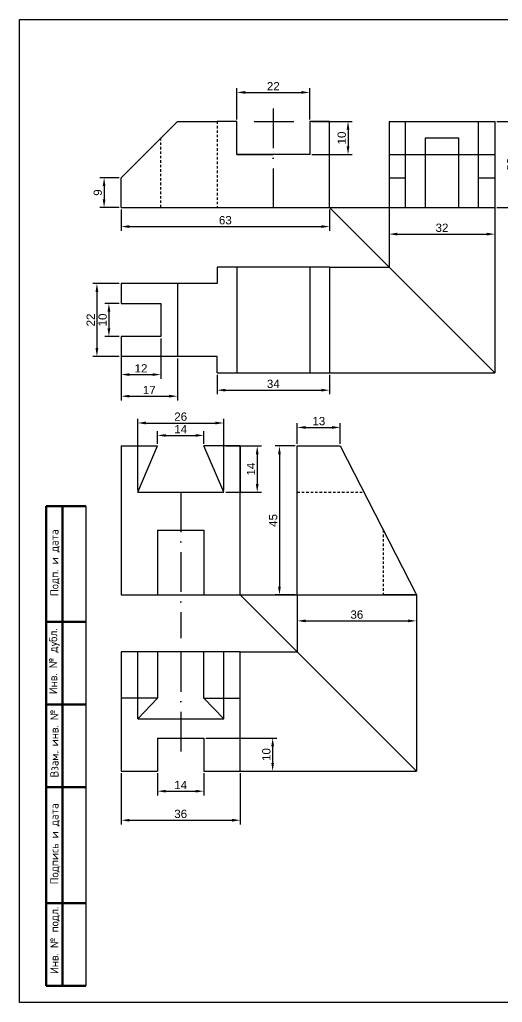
# Model space of a CAD drawing. Header units: millimetres. Extents: x 3163 to 3583, y 1799 to 2096.
# Drawn here: x 3162.5 to 3308.5, y 1799 to 2096 of the extents above; entities that cross this region are included whole.
import ezdxf
from ezdxf.enums import TextEntityAlignment as Align

# ---------------------------------------------------------------- set-up
doc = ezdxf.new("R2010")
doc.units = ezdxf.units.MM
doc.linetypes.add('ACAD_ISO10W100', pattern=[18, 12, -3, 0, -3])
doc.linetypes.add('JIS_02_0.7', pattern=[1.35, 0.75, -0.6])
doc.layers.add('контур', color=7, linetype='Continuous', lineweight=30)
for name, color, linetype in [('оси', 210, 'ACAD_ISO10W100'), ('проекционные', 50, 'Continuous'), ('размеры', 70, 'Continuous'), ('штриховые', 120, 'JIS_02_0.7')]:
    doc.layers.add(name, color=color, linetype=linetype)
doc.styles.add('GOST-2.304_Type-B', font='GOST Common.ttf')
doc.styles.get("Standard").update_dxf_attribs({"font": 'arial.ttf'})
doc.dimstyles.new('ISO-25', dxfattribs={"dimtxt": 2.5, "dimasz": 2.5, "dimexe": 1.25, "dimexo": 0.625, "dimtad": 1, "dimtxsty": 'Standard', "dimcen": 2.5, "dimadec": 0, "dimazin": 0, "dimtfac": 1, "dimtmove": 0, "dimatfit": 3, "dimfxl": 1, "dimarcsym": 0})

# ---------------------------------------------------------------- blocks, each defined once
blk = doc.blocks.new('ACAD_SPDS_TB_18')
at = {"linetype": 'Continuous', "lineweight": 60}
for p, q in [((-12, 145), (0, 145)), ((-12, 145), (-12, 0)), ((-7, 145), (-7, 0)), ((-12, 110), (0, 110)), ((-12, 85), (0, 85)), ((-12, 60), (0, 60)), ((-12, 25), (0, 25)), ((-12, 0), (0, 0))]:
    blk.add_line(p, q, dxfattribs=at)
at = {"linetype": 'Continuous', "lineweight": 30}
blk.add_line((0, 145), (0, 0), dxfattribs=at)
at = {"style": 'GOST-2.304_Type-B'}
for s, p in [('Подп. и дата', (-8.25, 117.77)), ('Инв. № дубл.', (-8.62, 88.14)), ('Взам. инв. №', (-8.25, 62.96)), ('. ', (-8.25, 70.58)), ('Подпись и дата', (-8.25, 30.64)), ('Инв. № подл.', (-8.25, 3.57))]:
    blk.add_text(s, height=2.5, rotation=90, dxfattribs=at).set_placement(p)
for tag, p in [('ПОДП_ДАТА_2', (-3.5, 127.5)), ('ИНВ_Н_ДУБЛ', (-3.65, 97.5)), ('ВЗАМ_ИНВ_Н', (-3.5, 71.94)), ('ПОДП_ДАТА_1', (-3.5, 42.5)), ('ИНВ_НОМ_ПОДЛ', (-3.5, 12.5))]:
    blk.add_attdef(tag, text='', height=2.5, rotation=90, dxfattribs=at).set_placement(p, align=Align.MIDDLE_CENTER)
at = {"style": 'GOST-2.304_Type-B', "flags": 1}
blk.add_attdef('ИДЕНТИФИКАТОР_НАДПИСИ', (-12.12, -11.58), '', height=2.5, dxfattribs=at)
blk = doc.blocks.new('*D5')
at = {"layer": 'Defpoints', "color": 0, "transparency": 16777216}
for p in [(3193.23, 2048.22), (3188.07, 2039.22), (3193.23, 2039.22)]:
    blk.add_point(p, dxfattribs=at)
at = {"layer": 'размеры', "color": 0, "lineweight": -2, "transparency": 16777216}
for p, q in [((3192.61, 2048.22), (3186.82, 2048.22)), ((3188.07, 2045.72), (3188.07, 2041.72)), ((3192.61, 2039.22), (3186.82, 2039.22))]:
    blk.add_line(p, q, dxfattribs=at)
at = {"layer": 'размеры', "color": 0, "transparency": 16777216}
for points in [[(3187.65, 2045.72), (3188.48, 2045.72), (3188.07, 2048.22)], [(3187.65, 2041.72), (3188.48, 2041.72), (3188.07, 2039.22)]]:
    blk.add_solid(points, dxfattribs=at)
at = {"layer": 'размеры', "color": 0, "transparency": 16777216, "insert": (3186.16, 2043.72), "char_height": 2.5, "attachment_point": 5, "rotation": 90}
blk.add_mtext('9', dxfattribs=at)
blk = doc.blocks.new('*D6')
at = {"layer": 'Defpoints', "color": 0, "transparency": 16777216}
for p in [(3193.23, 2039.22), (3256.23, 2039.22), (3256.23, 2033.45)]:
    blk.add_point(p, dxfattribs=at)
at = {"layer": 'размеры', "color": 0, "lineweight": -2, "transparency": 16777216}
for p, q in [((3193.23, 2038.6), (3193.23, 2032.2)), ((3256.23, 2038.6), (3256.23, 2032.2)), ((3195.73, 2033.45), (3253.73, 2033.45))]:
    blk.add_line(p, q, dxfattribs=at)
at = {"layer": 'размеры', "color": 0, "transparency": 16777216}
for points in [[(3195.73, 2033.87), (3195.73, 2033.03), (3193.23, 2033.45)], [(3253.73, 2033.87), (3253.73, 2033.03), (3256.23, 2033.45)]]:
    blk.add_solid(points, dxfattribs=at)
at = {"layer": 'размеры', "color": 0, "transparency": 16777216, "insert": (3224.73, 2035.35), "char_height": 2.5, "attachment_point": 5}
blk.add_mtext('63', dxfattribs=at)
blk = doc.blocks.new('*D7')
at = {"layer": 'Defpoints', "color": 0, "transparency": 16777216}
for p in [(3250.23, 2073.99), (3228.23, 2065.22), (3250.23, 2065.22)]:
    blk.add_point(p, dxfattribs=at)
at = {"layer": 'размеры', "color": 0, "lineweight": -2, "transparency": 16777216}
for p, q in [((3228.23, 2065.85), (3228.23, 2075.24)), ((3230.73, 2073.99), (3247.73, 2073.99)), ((3250.23, 2065.85), (3250.23, 2075.24))]:
    blk.add_line(p, q, dxfattribs=at)
at = {"layer": 'размеры', "color": 0, "transparency": 16777216}
for points in [[(3230.73, 2074.41), (3230.73, 2073.58), (3228.23, 2073.99)], [(3247.73, 2074.41), (3247.73, 2073.58), (3250.23, 2073.99)]]:
    blk.add_solid(points, dxfattribs=at)
at = {"layer": 'размеры', "color": 0, "transparency": 16777216, "insert": (3239.23, 2075.87), "char_height": 2.5, "attachment_point": 5}
blk.add_mtext('22', dxfattribs=at)
blk = doc.blocks.new('*D8')
at = {"layer": 'Defpoints', "color": 0, "transparency": 16777216}
for p in [(3250.23, 2065.22), (3250.23, 2055.22), (3261.83, 2055.22)]:
    blk.add_point(p, dxfattribs=at)
at = {"layer": 'размеры', "color": 0, "lineweight": -2, "transparency": 16777216}
for p, q in [((3250.86, 2065.22), (3263.08, 2065.22)), ((3261.83, 2062.72), (3261.83, 2057.72)), ((3250.86, 2055.22), (3263.08, 2055.22))]:
    blk.add_line(p, q, dxfattribs=at)
at = {"layer": 'размеры', "color": 0, "transparency": 16777216}
for points in [[(3261.41, 2062.72), (3262.24, 2062.72), (3261.83, 2065.22)], [(3261.41, 2057.72), (3262.24, 2057.72), (3261.83, 2055.22)]]:
    blk.add_solid(points, dxfattribs=at)
at = {"layer": 'размеры', "color": 0, "transparency": 16777216, "insert": (3259.92, 2060.22), "char_height": 2.5, "attachment_point": 5, "rotation": 90}
blk.add_mtext('10', dxfattribs=at)
blk = doc.blocks.new('*D9')
at = {"layer": 'Defpoints', "color": 0, "transparency": 16777216}
for p in [(3306.23, 2065.22), (3306.23, 2039.22), (3313.05, 2039.22)]:
    blk.add_point(p, dxfattribs=at)
at = {"layer": 'размеры', "color": 0, "lineweight": -2, "transparency": 16777216}
for p, q in [((3306.86, 2065.22), (3314.3, 2065.22)), ((3313.05, 2062.72), (3313.05, 2041.72)), ((3306.86, 2039.22), (3314.3, 2039.22))]:
    blk.add_line(p, q, dxfattribs=at)
at = {"layer": 'размеры', "color": 0, "transparency": 16777216}
for points in [[(3312.63, 2062.72), (3313.47, 2062.72), (3313.05, 2065.22)], [(3312.63, 2041.72), (3313.47, 2041.72), (3313.05, 2039.22)]]:
    blk.add_solid(points, dxfattribs=at)
at = {"layer": 'размеры', "color": 0, "transparency": 16777216, "insert": (3311.15, 2052.22), "char_height": 2.5, "attachment_point": 5, "rotation": 90}
blk.add_mtext('26', dxfattribs=at)
blk = doc.blocks.new('*D10')
at = {"layer": 'Defpoints', "color": 0, "transparency": 16777216}
for p in [(3274.23, 2039.22), (3306.23, 2039.22), (3306.23, 2031.17)]:
    blk.add_point(p, dxfattribs=at)
at = {"layer": 'размеры', "color": 0, "lineweight": -2, "transparency": 16777216}
for p, q in [((3274.23, 2038.6), (3274.23, 2029.92)), ((3306.23, 2038.6), (3306.23, 2029.92)), ((3276.73, 2031.17), (3303.73, 2031.17))]:
    blk.add_line(p, q, dxfattribs=at)
at = {"layer": 'размеры', "color": 0, "transparency": 16777216}
for points in [[(3276.73, 2031.59), (3276.73, 2030.75), (3274.23, 2031.17)], [(3303.73, 2031.59), (3303.73, 2030.75), (3306.23, 2031.17)]]:
    blk.add_solid(points, dxfattribs=at)
at = {"layer": 'размеры', "color": 0, "transparency": 16777216, "insert": (3290.23, 2033.07), "char_height": 2.5, "attachment_point": 5}
blk.add_mtext('32', dxfattribs=at)
blk = doc.blocks.new('*D11')
at = {"layer": 'Defpoints', "color": 0, "transparency": 16777216}
for p in [(3193.23, 2010.22), (3189.53, 2000.22), (3193.23, 2000.22)]:
    blk.add_point(p, dxfattribs=at)
at = {"layer": 'размеры', "color": 0, "lineweight": -2, "transparency": 16777216}
for p, q in [((3192.61, 2010.22), (3188.28, 2010.22)), ((3189.53, 2007.72), (3189.53, 2002.72)), ((3192.61, 2000.22), (3188.28, 2000.22))]:
    blk.add_line(p, q, dxfattribs=at)
at = {"layer": 'размеры', "color": 0, "transparency": 16777216}
for points in [[(3189.11, 2007.72), (3189.95, 2007.72), (3189.53, 2010.22)], [(3189.11, 2002.72), (3189.95, 2002.72), (3189.53, 2000.22)]]:
    blk.add_solid(points, dxfattribs=at)
at = {"layer": 'размеры', "color": 0, "transparency": 16777216, "insert": (3187.63, 2005.22), "char_height": 2.5, "attachment_point": 5, "rotation": 90}
blk.add_mtext('10', dxfattribs=at)
blk = doc.blocks.new('*D12')
at = {"layer": 'Defpoints', "color": 0, "transparency": 16777216}
for p in [(3193.23, 2016.22), (3185.9, 1994.22), (3193.23, 1994.22)]:
    blk.add_point(p, dxfattribs=at)
at = {"layer": 'размеры', "color": 0, "lineweight": -2, "transparency": 16777216}
for p, q in [((3192.61, 2016.22), (3184.65, 2016.22)), ((3185.9, 2013.72), (3185.9, 1996.72)), ((3192.61, 1994.22), (3184.65, 1994.22))]:
    blk.add_line(p, q, dxfattribs=at)
at = {"layer": 'размеры', "color": 0, "transparency": 16777216}
for points in [[(3185.48, 2013.72), (3186.31, 2013.72), (3185.9, 2016.22)], [(3185.48, 1996.72), (3186.31, 1996.72), (3185.9, 1994.22)]]:
    blk.add_solid(points, dxfattribs=at)
at = {"layer": 'размеры', "color": 0, "transparency": 16777216, "insert": (3184.02, 2005.22), "char_height": 2.5, "attachment_point": 5, "rotation": 90}
blk.add_mtext('22', dxfattribs=at)
blk = doc.blocks.new('*D13')
at = {"layer": 'Defpoints', "color": 0, "transparency": 16777216}
for p in [(3193.23, 2000.22), (3205.23, 2000.22), (3205.23, 1988.72)]:
    blk.add_point(p, dxfattribs=at)
at = {"layer": 'размеры', "color": 0, "lineweight": -2, "transparency": 16777216}
for p, q in [((3193.23, 1999.6), (3193.23, 1987.47)), ((3205.23, 1999.6), (3205.23, 1987.47)), ((3195.73, 1988.72), (3202.73, 1988.72))]:
    blk.add_line(p, q, dxfattribs=at)
at = {"layer": 'размеры', "color": 0, "transparency": 16777216}
for points in [[(3195.73, 1989.13), (3195.73, 1988.3), (3193.23, 1988.72)], [(3202.73, 1989.13), (3202.73, 1988.3), (3205.23, 1988.72)]]:
    blk.add_solid(points, dxfattribs=at)
at = {"layer": 'размеры', "color": 0, "transparency": 16777216, "insert": (3199.23, 1990.6), "char_height": 2.5, "attachment_point": 5}
blk.add_mtext('12', dxfattribs=at)
blk = doc.blocks.new('*D14')
at = {"layer": 'Defpoints', "color": 0, "transparency": 16777216}
for p in [(3193.23, 1994.22), (3210.23, 1994.22), (3210.23, 1982.18)]:
    blk.add_point(p, dxfattribs=at)
at = {"layer": 'размеры', "color": 0, "lineweight": -2, "transparency": 16777216}
for p, q in [((3193.23, 1993.6), (3193.23, 1980.93)), ((3210.23, 1993.6), (3210.23, 1980.93)), ((3195.73, 1982.18), (3207.73, 1982.18))]:
    blk.add_line(p, q, dxfattribs=at)
at = {"layer": 'размеры', "color": 0, "transparency": 16777216}
for points in [[(3195.73, 1982.6), (3195.73, 1981.77), (3193.23, 1982.18)], [(3207.73, 1982.6), (3207.73, 1981.77), (3210.23, 1982.18)]]:
    blk.add_solid(points, dxfattribs=at)
at = {"layer": 'размеры', "color": 0, "transparency": 16777216, "insert": (3201.73, 1984.06), "char_height": 2.5, "attachment_point": 5}
blk.add_mtext('17', dxfattribs=at)
blk = doc.blocks.new('*D15')
at = {"layer": 'Defpoints', "color": 0, "transparency": 16777216}
for p in [(3222.23, 1989.22), (3256.23, 1989.22), (3256.23, 1984)]:
    blk.add_point(p, dxfattribs=at)
at = {"layer": 'размеры', "color": 0, "lineweight": -2, "transparency": 16777216}
for p, q in [((3222.23, 1988.6), (3222.23, 1982.75)), ((3256.23, 1988.6), (3256.23, 1982.75)), ((3224.73, 1984), (3253.73, 1984))]:
    blk.add_line(p, q, dxfattribs=at)
at = {"layer": 'размеры', "color": 0, "transparency": 16777216}
for points in [[(3224.73, 1984.42), (3224.73, 1983.58), (3222.23, 1984)], [(3253.73, 1984.42), (3253.73, 1983.58), (3256.23, 1984)]]:
    blk.add_solid(points, dxfattribs=at)
at = {"layer": 'размеры', "color": 0, "transparency": 16777216, "insert": (3239.23, 1985.9), "char_height": 2.5, "attachment_point": 5}
blk.add_mtext('34', dxfattribs=at)
blk = doc.blocks.new('*D23')
at = {"layer": 'Defpoints', "color": 0, "transparency": 16777216}
for p in [(3224.23, 1974.08), (3198.23, 1953.13), (3224.23, 1953.13)]:
    blk.add_point(p, dxfattribs=at)
at = {"layer": 'размеры', "color": 0, "lineweight": -2, "transparency": 16777216}
for p, q in [((3198.23, 1953.76), (3198.23, 1975.33)), ((3224.23, 1953.76), (3224.23, 1975.33)), ((3200.73, 1974.08), (3221.73, 1974.08))]:
    blk.add_line(p, q, dxfattribs=at)
at = {"layer": 'размеры', "color": 0, "transparency": 16777216}
for points in [[(3200.73, 1974.5), (3200.73, 1973.67), (3198.23, 1974.08)], [(3221.73, 1974.5), (3221.73, 1973.67), (3224.23, 1974.08)]]:
    blk.add_solid(points, dxfattribs=at)
at = {"layer": 'размеры', "color": 0, "transparency": 16777216, "insert": (3211.23, 1975.99), "char_height": 2.5, "attachment_point": 5}
blk.add_mtext('26', dxfattribs=at)
blk = doc.blocks.new('*D24')
at = {"layer": 'Defpoints', "color": 0, "transparency": 16777216}
for p in [(3218.23, 1970.33), (3204.23, 1967.13), (3218.23, 1967.13)]:
    blk.add_point(p, dxfattribs=at)
at = {"layer": 'размеры', "color": 0, "lineweight": -2, "transparency": 16777216}
for p, q in [((3204.23, 1967.76), (3204.23, 1971.58)), ((3206.73, 1970.33), (3215.73, 1970.33)), ((3218.23, 1967.76), (3218.23, 1971.58))]:
    blk.add_line(p, q, dxfattribs=at)
at = {"layer": 'размеры', "color": 0, "transparency": 16777216}
for points in [[(3206.73, 1970.75), (3206.73, 1969.92), (3204.23, 1970.33)], [(3215.73, 1970.75), (3215.73, 1969.92), (3218.23, 1970.33)]]:
    blk.add_solid(points, dxfattribs=at)
at = {"layer": 'размеры', "color": 0, "transparency": 16777216, "insert": (3211.23, 1972.21), "char_height": 2.5, "attachment_point": 5}
blk.add_mtext('14', dxfattribs=at)
blk = doc.blocks.new('*D25')
at = {"layer": 'Defpoints', "color": 0, "transparency": 16777216}
for p in [(3224.23, 1967.13), (3224.23, 1953.13), (3234.37, 1953.13)]:
    blk.add_point(p, dxfattribs=at)
at = {"layer": 'размеры', "color": 0, "lineweight": -2, "transparency": 16777216}
for p, q in [((3224.86, 1967.13), (3235.62, 1967.13)), ((3234.37, 1964.63), (3234.37, 1955.63)), ((3224.86, 1953.13), (3235.62, 1953.13))]:
    blk.add_line(p, q, dxfattribs=at)
at = {"layer": 'размеры', "color": 0, "transparency": 16777216}
for points in [[(3233.95, 1964.63), (3234.79, 1964.63), (3234.37, 1967.13)], [(3233.95, 1955.63), (3234.79, 1955.63), (3234.37, 1953.13)]]:
    blk.add_solid(points, dxfattribs=at)
at = {"layer": 'размеры', "color": 0, "transparency": 16777216, "insert": (3232.49, 1960.13), "char_height": 2.5, "attachment_point": 5, "rotation": 90}
blk.add_mtext('14', dxfattribs=at)
blk = doc.blocks.new('*D26')
at = {"layer": 'Defpoints', "color": 0, "transparency": 16777216}
for p in [(3259.49, 1972.74), (3246.49, 1967.13), (3259.49, 1967.13)]:
    blk.add_point(p, dxfattribs=at)
at = {"layer": 'размеры', "color": 0, "lineweight": -2, "transparency": 16777216}
for p, q in [((3246.49, 1967.76), (3246.49, 1973.99)), ((3248.99, 1972.74), (3256.99, 1972.74)), ((3259.49, 1967.76), (3259.49, 1973.99))]:
    blk.add_line(p, q, dxfattribs=at)
at = {"layer": 'размеры', "color": 0, "transparency": 16777216}
for points in [[(3248.99, 1973.15), (3248.99, 1972.32), (3246.49, 1972.74)], [(3256.99, 1973.15), (3256.99, 1972.32), (3259.49, 1972.74)]]:
    blk.add_solid(points, dxfattribs=at)
at = {"layer": 'размеры', "color": 0, "transparency": 16777216, "insert": (3252.99, 1974.64), "char_height": 2.5, "attachment_point": 5}
blk.add_mtext('13', dxfattribs=at)
blk = doc.blocks.new('*D27')
at = {"layer": 'Defpoints', "color": 0, "transparency": 16777216}
for p in [(3246.49, 1922.13), (3282.49, 1922.13), (3282.49, 1914.27)]:
    blk.add_point(p, dxfattribs=at)
at = {"layer": 'размеры', "color": 0, "lineweight": -2, "transparency": 16777216}
for p, q in [((3246.49, 1921.51), (3246.49, 1913.02)), ((3282.49, 1921.51), (3282.49, 1913.02)), ((3248.99, 1914.27), (3279.99, 1914.27))]:
    blk.add_line(p, q, dxfattribs=at)
at = {"layer": 'размеры', "color": 0, "transparency": 16777216}
for points in [[(3248.99, 1914.69), (3248.99, 1913.86), (3246.49, 1914.27)], [(3279.99, 1914.69), (3279.99, 1913.86), (3282.49, 1914.27)]]:
    blk.add_solid(points, dxfattribs=at)
at = {"layer": 'размеры', "color": 0, "transparency": 16777216, "insert": (3264.49, 1916.17), "char_height": 2.5, "attachment_point": 5}
blk.add_mtext('36', dxfattribs=at)
blk = doc.blocks.new('*D28')
at = {"layer": 'Defpoints', "color": 0, "transparency": 16777216}
for p in [(3246.49, 1967.13), (3241.09, 1922.13), (3246.49, 1922.13)]:
    blk.add_point(p, dxfattribs=at)
at = {"layer": 'размеры', "color": 0, "lineweight": -2, "transparency": 16777216}
for p, q in [((3245.86, 1967.13), (3239.84, 1967.13)), ((3241.09, 1964.63), (3241.09, 1924.63)), ((3245.86, 1922.13), (3239.84, 1922.13))]:
    blk.add_line(p, q, dxfattribs=at)
at = {"layer": 'размеры', "color": 0, "transparency": 16777216}
for points in [[(3240.67, 1964.63), (3241.51, 1964.63), (3241.09, 1967.13)], [(3240.67, 1924.63), (3241.51, 1924.63), (3241.09, 1922.13)]]:
    blk.add_solid(points, dxfattribs=at)
at = {"layer": 'размеры', "color": 0, "transparency": 16777216, "insert": (3239.19, 1944.63), "char_height": 2.5, "attachment_point": 5, "rotation": 90}
blk.add_mtext('45', dxfattribs=at)
blk = doc.blocks.new('*D29')
at = {"layer": 'Defpoints', "color": 0, "transparency": 16777216}
for p in [(3218.23, 1878.87), (3218.23, 1868.87), (3239.03, 1868.87)]:
    blk.add_point(p, dxfattribs=at)
at = {"layer": 'размеры', "color": 0, "lineweight": -2, "transparency": 16777216}
for p, q in [((3218.86, 1878.87), (3240.28, 1878.87)), ((3239.03, 1876.37), (3239.03, 1871.37)), ((3218.86, 1868.87), (3240.28, 1868.87))]:
    blk.add_line(p, q, dxfattribs=at)
at = {"layer": 'размеры', "color": 0, "transparency": 16777216}
for points in [[(3238.62, 1876.37), (3239.45, 1876.37), (3239.03, 1878.87)], [(3238.62, 1871.37), (3239.45, 1871.37), (3239.03, 1868.87)]]:
    blk.add_solid(points, dxfattribs=at)
at = {"layer": 'размеры', "color": 0, "transparency": 16777216, "insert": (3237.13, 1873.87), "char_height": 2.5, "attachment_point": 5, "rotation": 90}
blk.add_mtext('10', dxfattribs=at)
blk = doc.blocks.new('*D30')
at = {"layer": 'Defpoints', "color": 0, "transparency": 16777216}
for p in [(3204.23, 1868.87), (3218.23, 1868.87), (3218.23, 1862.8)]:
    blk.add_point(p, dxfattribs=at)
at = {"layer": 'размеры', "color": 0, "lineweight": -2, "transparency": 16777216}
for p, q in [((3204.23, 1868.25), (3204.23, 1861.55)), ((3218.23, 1868.25), (3218.23, 1861.55)), ((3206.73, 1862.8), (3215.73, 1862.8))]:
    blk.add_line(p, q, dxfattribs=at)
at = {"layer": 'размеры', "color": 0, "transparency": 16777216}
for points in [[(3206.73, 1863.21), (3206.73, 1862.38), (3204.23, 1862.8)], [(3215.73, 1863.21), (3215.73, 1862.38), (3218.23, 1862.8)]]:
    blk.add_solid(points, dxfattribs=at)
at = {"layer": 'размеры', "color": 0, "transparency": 16777216, "insert": (3211.23, 1864.68), "char_height": 2.5, "attachment_point": 5}
blk.add_mtext('14', dxfattribs=at)
blk = doc.blocks.new('*D31')
at = {"layer": 'Defpoints', "color": 0, "transparency": 16777216}
for p in [(3193.23, 1868.87), (3229.23, 1868.87), (3229.23, 1854.03)]:
    blk.add_point(p, dxfattribs=at)
at = {"layer": 'размеры', "color": 0, "lineweight": -2, "transparency": 16777216}
for p, q in [((3193.23, 1868.25), (3193.23, 1852.78)), ((3229.23, 1868.25), (3229.23, 1852.78)), ((3195.73, 1854.03), (3226.73, 1854.03))]:
    blk.add_line(p, q, dxfattribs=at)
at = {"layer": 'размеры', "color": 0, "transparency": 16777216}
for points in [[(3195.73, 1854.44), (3195.73, 1853.61), (3193.23, 1854.03)], [(3226.73, 1854.44), (3226.73, 1853.61), (3229.23, 1854.03)]]:
    blk.add_solid(points, dxfattribs=at)
at = {"layer": 'размеры', "color": 0, "transparency": 16777216, "insert": (3211.23, 1855.93), "char_height": 2.5, "attachment_point": 5}
blk.add_mtext('36', dxfattribs=at)

msp = doc.modelspace()

# ---------------------------------------------------------------- linework, layer by layer
for p, q in [((3256.233, 2065.223), (3250.233, 2065.223)), ((3193.233, 2000.223), (3193.233, 1994.223)), ((3198.233, 1953.131), (3198.233, 1953.131)), ((3282.489, 1922.131), (3282.489, 1922.131)), ((3246.489, 1904.875), (3246.489, 1904.875)), ((3218.233, 1868.875), (3229.233, 1868.875))]:
    msp.add_line(p, q)
msp.add_lwpolyline([(3162.536, 1798.985), (3162.536, 2095.985), (3582.536, 2095.985), (3582.536, 1798.985), (3162.536, 1798.985)])
at = {"layer": 'контур'}
for p, q in [((3193.233, 2048.223), (3210.233, 2065.223)), ((3210.233, 2065.223), (3222.233, 2065.223)), ((3228.233, 2065.223), (3222.233, 2065.223)), ((3228.233, 2055.223), (3228.233, 2065.223)), ((3250.233, 2065.223), (3250.233, 2055.223)), ((3256.233, 2039.223), (3256.233, 2065.223)), ((3274.233, 2065.223), (3306.233, 2065.223)), ((3274.233, 2065.223), (3274.233, 2039.223)), ((3279.233, 2039.223), (3279.233, 2065.223)), ((3301.233, 2039.223), (3301.233, 2065.223)), ((3306.233, 2065.223), (3306.233, 2039.223)), ((3285.233, 2060.223), (3295.233, 2060.223)), ((3285.233, 2039.223), (3285.233, 2060.223)), ((3285.233, 2060.223), (3295.233, 2060.223)), ((3295.233, 2060.223), (3295.233, 2039.223)), ((3250.233, 2055.223), (3228.233, 2055.223)), ((3228.233, 2055.223), (3239.233, 2055.223)), ((3274.233, 2055.223), (3306.233, 2055.223)), ((3193.233, 2039.223), (3193.233, 2048.223)), ((3274.233, 2048.223), (3279.233, 2048.223)), ((3301.233, 2048.223), (3306.233, 2048.223)), ((3193.233, 2039.223), (3256.233, 2039.223)), ((3193.233, 2039.223), (3210.233, 2039.223)), ((3274.233, 2039.223), (3306.233, 2039.223)), ((3256.233, 2021.223), (3222.233, 2021.223)), ((3222.233, 2021.223), (3222.233, 2016.223)), ((3228.233, 2021.223), (3228.233, 1989.223)), ((3250.233, 2021.223), (3250.233, 1989.223)), ((3256.233, 2021.223), (3256.233, 1989.223)), ((3222.233, 2016.223), (3193.233, 2016.223)), ((3193.233, 2016.223), (3193.233, 2010.223)), ((3210.233, 2016.223), (3210.233, 1994.223)), ((3193.233, 2010.223), (3205.233, 2010.223)), ((3205.233, 2010.223), (3205.233, 2000.223)), ((3205.233, 2000.223), (3193.233, 2000.223)), ((3222.233, 1994.223), (3193.233, 1994.223)), ((3222.233, 1989.223), (3222.233, 1994.223)), ((3222.233, 1989.223), (3256.233, 1989.223)), ((3193.233, 1967.131), (3193.233, 1922.131)), ((3193.233, 1967.131), (3204.233, 1967.131)), ((3198.233, 1953.131), (3204.233, 1967.131)), ((3229.233, 1967.131), (3218.233, 1967.131)), ((3224.233, 1953.131), (3218.233, 1967.131)), ((3229.233, 1922.131), (3229.233, 1967.131)), ((3229.233, 1967.131), (3229.233, 1953.131)), ((3246.489, 1922.131), (3246.489, 1967.131)), ((3246.489, 1967.131), (3259.489, 1967.131)), ((3259.489, 1967.131), (3282.489, 1922.131)), ((3198.233, 1953.131), (3224.233, 1953.131)), ((3198.233, 1953.131), (3211.233, 1953.131)), ((3204.233, 1941.696), (3218.233, 1941.696)), ((3204.233, 1941.696), (3204.233, 1922.131)), ((3218.233, 1941.696), (3218.233, 1922.131)), ((3193.233, 1922.131), (3229.233, 1922.131)), ((3193.233, 1922.131), (3204.233, 1922.131)), ((3246.489, 1922.131), (3282.489, 1922.131)), ((3282.489, 1922.131), (3272.489, 1922.131)), ((3272.489, 1922.131), (3282.489, 1922.131)), ((3193.233, 1904.875), (3193.233, 1868.875)), ((3229.233, 1904.875), (3193.233, 1904.875)), ((3198.233, 1884.719), (3198.233, 1904.875)), ((3204.233, 1904.875), (3204.233, 1890.875)), ((3218.233, 1890.875), (3218.233, 1904.875)), ((3224.233, 1884.719), (3224.233, 1904.875)), ((3229.233, 1868.875), (3229.233, 1904.875)), ((3204.233, 1890.875), (3193.233, 1890.875)), ((3198.233, 1884.719), (3204.233, 1890.875)), ((3224.233, 1884.719), (3218.233, 1890.875)), ((3218.233, 1890.875), (3229.233, 1890.875)), ((3198.233, 1884.719), (3224.233, 1884.719)), ((3204.233, 1878.875), (3204.233, 1868.875)), ((3204.233, 1878.875), (3218.233, 1878.875)), ((3218.233, 1878.875), (3218.233, 1868.875)), ((3193.233, 1868.875), (3204.233, 1868.875))]:
    msp.add_line(p, q, dxfattribs=at)
at = {"layer": 'оси'}
for p, q in [((3239.233, 2069.131), (3239.233, 2036.486)), ((3233.476, 2065.223), (3247.114, 2065.223)), ((3211.233, 1953.131), (3211.233, 1909.093)), ((3211.233, 1904.875), (3211.233, 1872.589))]:
    msp.add_line(p, q, dxfattribs=at)
at = {"layer": 'проекционные'}
for p, q in [((3256.233, 2039.223), (3306.233, 1989.223)), ((3256.233, 2039.223), (3274.233, 2039.223)), ((3274.233, 2039.223), (3274.233, 2021.223)), ((3306.233, 2039.223), (3306.233, 1989.223)), ((3256.233, 2021.223), (3274.233, 2021.223)), ((3256.233, 1989.223), (3306.233, 1989.223)), ((3229.233, 1922.131), (3282.489, 1868.875)), ((3229.233, 1922.131), (3246.489, 1922.131)), ((3246.489, 1922.131), (3246.489, 1904.875)), ((3282.489, 1922.131), (3282.489, 1868.875)), ((3229.233, 1904.875), (3246.489, 1904.875)), ((3229.233, 1868.875), (3282.489, 1868.875))]:
    msp.add_line(p, q, dxfattribs=at)
at = {"layer": 'штриховые'}
for p, q in [((3222.233, 2065.223), (3222.233, 2039.223)), ((3205.233, 2039.223), (3205.233, 2060.223)), ((3246.489, 1953.131), (3266.645, 1953.131)), ((3272.489, 1941.696), (3272.489, 1922.131))]:
    msp.add_line(p, q, dxfattribs=at)

# ---------------------------------------------------------------- block references
msp.add_blockref('ACAD_SPDS_TB_18', (3182.536, 1803.985))

# ---------------------------------------------------------------- dimensions: what is measured, and where the dimension line sits
at = {"layer": 'размеры'}
for base, p1, p2, picture, middle in [((3250.233, 2073.995), (3228.233, 2065.223), (3250.233, 2065.223), '*D7', (3239.233, 2075.875)), ((3256.233, 2033.449), (3193.233, 2039.223), (3256.233, 2039.223), '*D6', (3224.733, 2035.351)), ((3306.233, 2031.171), (3274.233, 2039.223), (3306.233, 2039.223), '*D10', (3290.233, 2033.073)), ((3205.233, 1988.716), (3193.233, 2000.223), (3205.233, 2000.223), '*D13', (3199.233, 1990.596)), ((3210.233, 1982.185), (3193.233, 1994.223), (3210.233, 1994.223), '*D14', (3201.733, 1984.065)), ((3256.233, 1983.999), (3222.233, 1989.223), (3256.233, 1989.223), '*D15', (3239.233, 1985.901)), ((3224.233, 1974.084), (3198.233, 1953.131), (3224.233, 1953.131), '*D23', (3211.233, 1975.986)), ((3259.489, 1972.737), (3246.489, 1967.131), (3259.489, 1967.131), '*D26', (3252.989, 1974.639)), ((3218.233, 1970.334), (3204.233, 1967.131), (3218.233, 1967.131), '*D24', (3211.233, 1972.214)), ((3282.489, 1914.272), (3246.489, 1922.131), (3282.489, 1922.131), '*D27', (3264.489, 1916.174)), ((3229.233, 1854.028), (3193.233, 1868.875), (3229.233, 1868.875), '*D31', (3211.233, 1855.93)), ((3218.233, 1862.798), (3204.233, 1868.875), (3218.233, 1868.875), '*D30', (3211.233, 1864.678))]:
    dim = msp.add_linear_dim(base=base, p1=p1, p2=p2, dimstyle='ISO-25', dxfattribs=at)
    dim.commit()
    dim.dimension.update_dxf_attribs({"geometry": picture, "text_midpoint": middle})
for base, p1, p2, picture, middle in [((3261.825, 2055.223), (3250.233, 2065.223), (3250.233, 2055.223), '*D8', (3259.924, 2060.223)), ((3313.05, 2039.223), (3306.233, 2065.223), (3306.233, 2039.223), '*D9', (3311.148, 2052.223)), ((3188.066, 2039.223), (3193.233, 2048.223), (3193.233, 2039.223), '*D5', (3186.165, 2043.723)), ((3185.897, 1994.223), (3193.233, 2016.223), (3193.233, 1994.223), '*D12', (3184.017, 2005.223)), ((3189.53, 2000.223), (3193.233, 2010.223), (3193.233, 2000.223), '*D11', (3187.628, 2005.223)), ((3234.369, 1953.131), (3224.233, 1967.131), (3224.233, 1953.131), '*D25', (3232.489, 1960.131)), ((3241.09, 1922.131), (3246.489, 1967.131), (3246.489, 1922.131), '*D28', (3239.194, 1944.631)), ((3239.033, 1868.875), (3218.233, 1878.875), (3218.233, 1868.875), '*D29', (3237.131, 1873.875))]:
    dim = msp.add_linear_dim(base=base, p1=p1, p2=p2, angle=90, dimstyle='ISO-25', dxfattribs=at)
    dim.commit()
    dim.dimension.update_dxf_attribs({"geometry": picture, "text_midpoint": middle})

doc.saveas('drawing.dxf')
